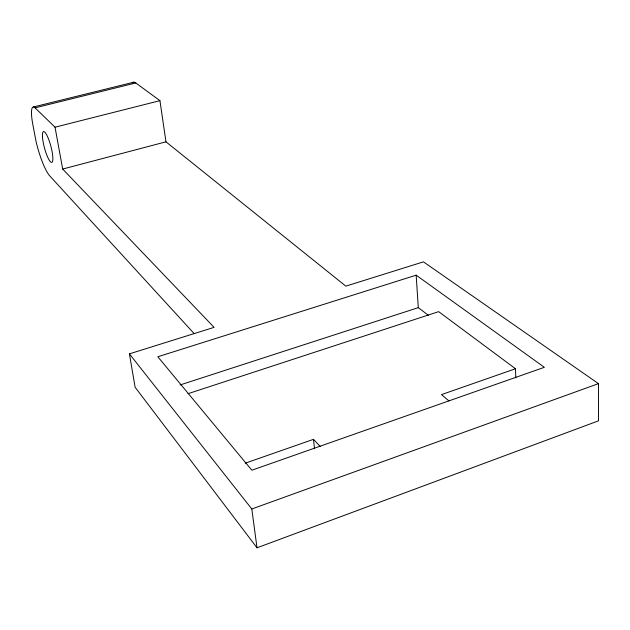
<?xml version="1.0" encoding="UTF-8"?>
<svg xmlns="http://www.w3.org/2000/svg" width="630" height="630" viewBox="0 0 630 630"><rect width="100%" height="100%" fill="white"/><g stroke="black" fill="none" stroke-linecap="round" stroke-linejoin="round"><path stroke-width="0.94" d="M135.789 82.955L35.075 107.848L55.03 127.197L62.685 169.045L214.09 327.364L129.41 353.863L135.119 387.245L257.016 547.809L598.5 420.84L598.453 383.639L423.447 261.852L345.839 286.146L165.974 141.829L159.941 100.658L135.789 82.955A24.145 6.702 75.6 0 0 132.229 83.026M129.41 353.863L251.811 508.985L598.453 383.639M245.243 463.192L313.48 439.346L320.166 446.418M515.781 377.913L515.498 368.747L441.48 394.616L448.914 400.861M187.953 393.711L438.661 311.645L515.498 368.747M180.062 384.954L418.288 307.645L428.431 315.323M416.17 275.168L157.831 356.761L251.85 470.216L544.359 367.306L416.17 275.168L418.288 307.645M62.685 169.045L165.974 141.829M55.03 127.197L159.941 100.658M33.492 106.958L133.812 82.191M194.079 333.522L49.833 175.983A34.311 7.064 75 0 1 36.107 141.719L32.784 124.228A24.735 5.072 75.1 0 1 35.075 107.848M251.811 508.985L257.016 547.809M313.48 439.346L314.496 448.765M42.501 137.238A15.947 3.315 75 0 0 50.991 162.217A15.947 3.315 75 0 0 49.455 141.522A15.947 3.315 75 0 0 42.501 137.238"/></g></svg>
